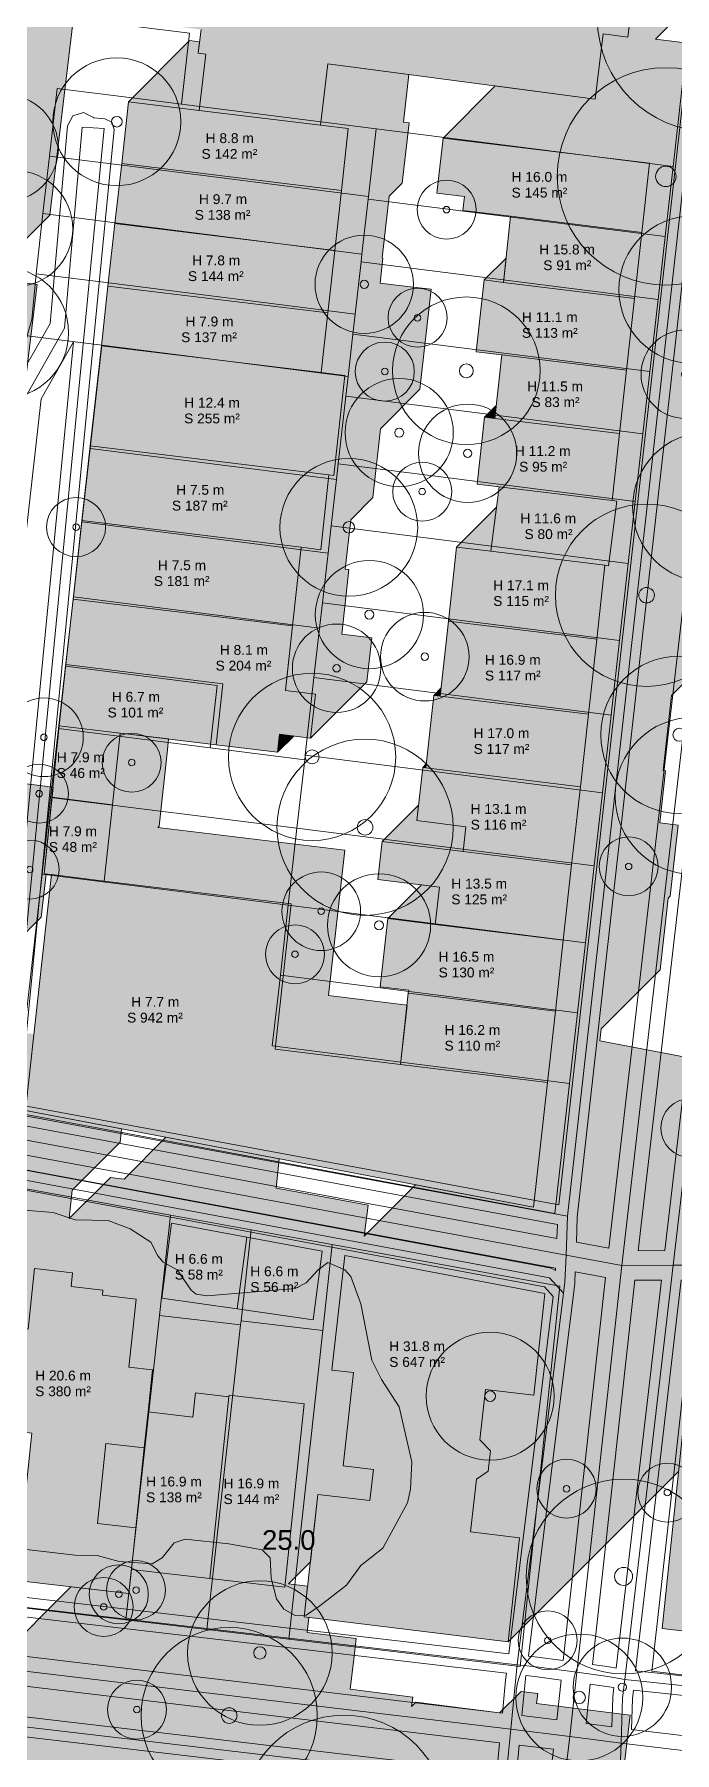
# Model space of a CAD drawing. Header units: metres. Extents: x -8 to 1190, y -11 to 1223.
# Drawn here: x 293.7 to 358.8, y 135.3 to 310 of the extents above; entities that cross this region are included whole.
import ezdxf

# ---------------------------------------------------------------- set-up
doc = ezdxf.new("R2010")
doc.units = ezdxf.units.M
doc.header["$MEASUREMENT"] = 0
for name, color, linetype, lineweight, true_color in [('TPX_BUILDING_AREAS_TEXT', 7, 'CONTINUOUS', 0, 0x000000), ('TPX_BUILDING_HEIGHTS_TEXT', 7, 'CONTINUOUS', 0, 0x000000), ('TPX_BUILDINGS', 7, 'CONTINUOUS', 0, 0x000000), ('TPX_BUILDINGS_HATCH', 7, 'CONTINUOUS', 0, 0xf0f0f0), ('TPX_BUILDINGS_SHADOWS_HATCH', 7, 'CONTINUOUS', 0, 0x000000), ('TPX_BUILDINGS_SHADOWS_OUTLINES', 7, 'CONTINUOUS', 0, 0x000000), ('TPX_CADASTRES', 7, 'CONTINUOUS', 0, 0x646464), ('TPX_CONTOUR_LINES_5M', 7, 'CONTINUOUS', 0, 0x969696), ('TPX_CONTOUR_LINES_5M_TEXT', 7, 'CONTINUOUS', 0, 0x000000), ('TPX_ROADS_AXES', 7, 'CONTINUOUS', 0, 0x323232), ('TPX_ROADS_CONTOURS', 7, 'CONTINUOUS', 0, 0x646464), ('TPX_VEGETATION_TREES_INDIVIDUAL', 7, 'CONTINUOUS', 0, 0x136734)]:
    doc.layers.add(name, color=color, linetype=linetype, lineweight=lineweight, true_color=true_color)
doc.styles.add('TPX_TEXTE', font='arial.ttf')

# ---------------------------------------------------------------- blocks, each defined once
blk = doc.blocks.new('TREETR007_CR075')
at = {"layer": 'TPX_VEGETATION_TREES_INDIVIDUAL'}
for radius in [7.5, 0.708]:
    blk.add_circle((0, 0, 0.04), radius, dxfattribs=at)
blk = doc.blocks.new('TREETR009_CR099')
at = {"layer": 'TPX_VEGETATION_TREES_INDIVIDUAL'}
for radius in [9.9, 0.917]:
    blk.add_circle((0, 0, 0.04), radius, dxfattribs=at)
blk = doc.blocks.new('TREETR006_CR070')
at = {"layer": 'TPX_VEGETATION_TREES_INDIVIDUAL'}
for radius in [7, 0.583]:
    blk.add_circle((0, 0, 0.04), radius, dxfattribs=at)
blk = doc.blocks.new('TREETR003_CR030')
at = {"layer": 'TPX_VEGETATION_TREES_INDIVIDUAL'}
for radius in [3, 0.333]:
    blk.add_circle((0, 0, 0.04), radius, dxfattribs=at)
blk = doc.blocks.new('TREETR005_CR065')
at = {"layer": 'TPX_VEGETATION_TREES_INDIVIDUAL'}
for radius in [6.5, 0.542]:
    blk.add_circle((0, 0, 0.04), radius, dxfattribs=at)
blk = doc.blocks.new('TREETR009_CR104')
at = {"layer": 'TPX_VEGETATION_TREES_INDIVIDUAL'}
for radius in [10.39, 0.917]:
    blk.add_circle((0, 0, 0.04), radius, dxfattribs=at)
blk = doc.blocks.new('TREETR007_CR085')
at = {"layer": 'TPX_VEGETATION_TREES_INDIVIDUAL'}
for radius in [8.5, 0.708]:
    blk.add_circle((0, 0, 0.04), radius, dxfattribs=at)
blk = doc.blocks.new('TREETR007_CR076')
at = {"layer": 'TPX_VEGETATION_TREES_INDIVIDUAL'}
for radius in [7.62, 0.667]:
    blk.add_circle((0, 0, 0.04), radius, dxfattribs=at)
blk = doc.blocks.new('TREETR004_CR045')
at = {"layer": 'TPX_VEGETATION_TREES_INDIVIDUAL'}
for radius in [4.5, 0.375]:
    blk.add_circle((0, 0, 0.04), radius, dxfattribs=at)
blk = doc.blocks.new('TREETR005_CR052')
at = {"layer": 'TPX_VEGETATION_TREES_INDIVIDUAL'}
for radius in [5.24, 0.458]:
    blk.add_circle((0, 0, 0.04), radius, dxfattribs=at)
blk = doc.blocks.new('TREETR010_CR111')
at = {"layer": 'TPX_VEGETATION_TREES_INDIVIDUAL'}
for radius in [11.05, 1.04]:
    blk.add_circle((0, 0, 0.04), radius, dxfattribs=at)
blk = doc.blocks.new('TREETR005_CR055')
at = {"layer": 'TPX_VEGETATION_TREES_INDIVIDUAL'}
for radius in [5.5, 0.458]:
    blk.add_circle((0, 0, 0.04), radius, dxfattribs=at)
blk = doc.blocks.new('TREETR003_CR040')
at = {"layer": 'TPX_VEGETATION_TREES_INDIVIDUAL'}
for radius in [4, 0.333]:
    blk.add_circle((0, 0, 0.04), radius, dxfattribs=at)
blk = doc.blocks.new('TREETR005_CR059')
at = {"layer": 'TPX_VEGETATION_TREES_INDIVIDUAL'}
for radius in [5.89, 0.542]:
    blk.add_circle((0, 0, 0.04), radius, dxfattribs=at)
blk = doc.blocks.new('TREETR006_CR067')
at = {"layer": 'TPX_VEGETATION_TREES_INDIVIDUAL'}
for radius in [6.67, 0.625]:
    blk.add_circle((0, 0, 0.04), radius, dxfattribs=at)
blk = doc.blocks.new('TREETR010_CR115')
at = {"layer": 'TPX_VEGETATION_TREES_INDIVIDUAL'}
for radius in [11.49, 1.04]:
    blk.add_circle((0, 0, 0.04), radius, dxfattribs=at)
blk = doc.blocks.new('TREETR007_CR080')
at = {"layer": 'TPX_VEGETATION_TREES_INDIVIDUAL'}
for radius in [8, 0.667]:
    blk.add_circle((0, 0, 0.04), radius, dxfattribs=at)
blk = doc.blocks.new('TREETR004_CR050')
at = {"layer": 'TPX_VEGETATION_TREES_INDIVIDUAL'}
for radius in [5, 0.417]:
    blk.add_circle((0, 0, 0.04), radius, dxfattribs=at)
blk = doc.blocks.new('TREETR005_CR054')
at = {"layer": 'TPX_VEGETATION_TREES_INDIVIDUAL'}
for radius in [5.44, 0.458]:
    blk.add_circle((0, 0, 0.04), radius, dxfattribs=at)
blk = doc.blocks.new('TREETR008_CR090')
at = {"layer": 'TPX_VEGETATION_TREES_INDIVIDUAL'}
for radius in [8.96, 0.792]:
    blk.add_circle((0, 0, 0.04), radius, dxfattribs=at)
blk = doc.blocks.new('TREETR008_CR093')
at = {"layer": 'TPX_VEGETATION_TREES_INDIVIDUAL'}
for radius in [9.27, 0.792]:
    blk.add_circle((0, 0, 0.04), radius, dxfattribs=at)
blk = doc.blocks.new('TREETR006_CR074')
at = {"layer": 'TPX_VEGETATION_TREES_INDIVIDUAL'}
for radius in [7.35, 0.625]:
    blk.add_circle((0, 0, 0.04), radius, dxfattribs=at)
blk = doc.blocks.new('TREETR006_CR065')
at = {"layer": 'TPX_VEGETATION_TREES_INDIVIDUAL'}
for radius in [6.45, 0.625]:
    blk.add_circle((0, 0, 0.04), radius, dxfattribs=at)

msp = doc.modelspace()

# ---------------------------------------------------------------- hatches: boundary and pattern name
at = {"layer": 'TPX_BUILDINGS_HATCH'}
for points in [[(303.36, 332.35), (300.88, 311.77), (310.62, 310.48), (310.33, 308.09), (311.12, 307.99), (310.43, 302.26), (322.77, 300.76), (323.52, 307.01), (350.7, 303.41), (351.51, 310.04), (354.01, 309.71), (355.08, 318.6), (352.58, 318.93), (353.32, 325.02), (325.85, 328.66), (326.65, 335.33), (314.49, 336.94), (314.39, 336.18), (313.65, 335.91), (313.01, 335.44), (312.53, 334.8), (312.27, 334.03), (312.34, 332.84), (312.66, 332.11), (313.2, 331.52), (313.14, 331.06), (303.36, 332.35)], [(303.24, 303.14), (302.55, 296.86), (324.9, 294.13), (325.59, 300.41), (322.77, 300.76), (310.43, 302.26), (303.24, 303.14)], [(335.23, 299.45), (334.6, 293.84), (337.39, 293.51), (337.23, 292.09), (342.09, 291.5), (355.44, 289.86), (356.21, 296.88), (335.23, 299.45)], [(302.55, 296.86), (301.86, 290.75), (324.21, 288.02), (324.9, 294.13), (302.55, 296.86)], [(301.86, 290.75), (301.16, 284.39), (323.52, 281.67), (324.21, 288.02), (301.86, 290.75)], [(342.09, 291.5), (341.35, 284.78), (354.69, 283.15), (355.44, 289.86), (342.09, 291.5)], [(339.4, 285.02), (338.59, 277.72), (341.2, 277.4), (353.88, 275.86), (354.69, 283.15), (341.35, 284.78), (339.4, 285.02)], [(301.16, 284.39), (300.49, 278.33), (322.84, 275.6), (323.52, 281.67), (301.16, 284.39)], [(300.49, 278.33), (299.35, 268.17), (323.62, 265.2), (324.11, 265.15), (325.23, 275.32), (322.84, 275.6), (300.49, 278.33)], [(341.2, 277.4), (340.48, 270.95), (353.16, 269.4), (353.88, 275.86), (341.2, 277.4)], [(339.45, 271.08), (338.69, 264.26), (340.91, 263.99), (352.41, 262.59), (353.16, 269.4), (340.48, 270.95), (339.45, 271.08)], [(299.35, 268.17), (298.51, 260.56), (320.81, 257.84), (322.78, 257.59), (323.62, 265.2), (299.35, 268.17)], [(340.91, 263.99), (340.07, 257.44), (351.67, 256.02), (352.05, 255.97), (352.89, 262.53), (352.41, 262.59), (340.91, 263.99)], [(298.51, 260.56), (297.62, 252.57), (319.92, 249.85), (320.81, 257.84), (298.51, 260.56)], [(336.59, 257.86), (335.76, 250.33), (350.84, 248.49), (351.67, 256.02), (340.07, 257.44), (336.59, 257.86)], [(297.62, 252.57), (296.89, 245.92), (312.84, 243.97), (312.16, 237.76), (318.39, 237), (318.59, 238.83), (321.74, 238.44), (322.24, 242.9), (319.19, 243.27), (319.92, 249.85), (297.62, 252.57)], [(335.76, 250.33), (334.92, 242.7), (350, 240.86), (350.84, 248.49), (335.76, 250.33)], [(296.89, 245.92), (296.2, 239.7), (302.4, 238.95), (312.16, 237.76), (312.84, 243.97), (296.89, 245.92)], [(334.28, 242.78), (333.46, 235.42), (349.18, 233.5), (350, 240.86), (334.92, 242.7), (334.28, 242.78)], [(296.2, 239.7), (295.46, 232.42), (301.61, 231.67), (302.4, 238.95), (296.2, 239.7)], [(333.15, 235.46), (332.55, 230.05), (337.55, 229.43), (337.27, 226.92), (348.29, 225.57), (349.18, 233.5), (333.46, 235.42), (333.15, 235.46)], [(295.46, 232.42), (294.67, 224.63), (295.42, 224.56), (300.77, 223.91), (301.61, 231.67), (295.46, 232.42)], [(329.02, 227.92), (328.59, 224.06), (334.85, 223.3), (334.43, 219.5), (347.44, 217.91), (348.29, 225.57), (337.27, 226.92), (329.02, 227.92)], [(295.42, 224.56), (292.76, 200.59), (344.43, 190.75), (345.84, 203.42), (330.89, 205.25), (318.14, 206.81), (319.78, 221.58), (300.77, 223.91), (295.42, 224.56)], [(329.6, 220.1), (328.84, 213.14), (331.73, 212.81), (331.69, 212.52), (346.64, 210.69), (347.44, 217.91), (334.43, 219.5), (329.6, 220.1)], [(331.69, 212.52), (330.89, 205.25), (345.84, 203.42), (346.64, 210.69), (331.69, 212.52)], [(307.63, 189.12), (306.62, 181.51), (314.3, 180.41), (315.27, 187.71), (307.63, 189.12)], [(315.27, 187.71), (314.3, 180.41), (322.02, 179.3), (322.94, 186.28), (315.27, 187.71)], [(322.49, 161.54), (321.11, 149.08), (341.83, 146.55), (343, 157.14), (338.02, 157.75), (338.61, 163.09), (339.8, 163.92), (340.03, 165.96), (338.96, 167.09), (339.53, 172.22), (344.44, 171.62), (345.54, 181.62), (345.58, 181.96), (325.22, 185.84), (323.93, 174.19), (326.1, 173.93), (325.05, 164.44), (328.14, 164.06), (327.79, 160.91), (322.49, 161.54)], [(288.05, 155.56), (287.8, 153.25), (303.29, 151.46), (303.55, 153.9), (303.99, 158.14), (300.09, 158.59), (300.94, 166.72), (304.84, 166.27), (305.23, 169.94), (305.68, 174.21), (303.29, 174.49), (304.02, 181.41), (300.59, 181.81), (300.64, 182.31), (297.41, 182.67), (297.56, 184.07), (293.7, 184.52), (293.05, 178.33), (290.46, 178.63), (289.37, 168.24), (293.41, 167.76), (292.53, 159.38), (288.5, 159.86), (288.05, 155.56)], [(361.08, 182.23), (357.48, 147.91), (372.27, 146.19), (373.13, 154.46), (368.45, 155.01), (368.72, 157.59), (369.57, 157.49), (370.79, 169.09), (370.4, 169.14), (370.76, 172.58), (375.49, 172.03), (376.3, 179.76), (372.67, 180.18), (372.75, 180.89), (361.08, 182.23)], [(303.99, 158.14), (303.55, 153.9), (311.52, 152.99), (313.46, 171.46), (310.05, 171.86), (309.8, 169.4), (305.23, 169.94), (304.84, 166.27), (303.99, 158.14)], [(313.46, 171.46), (311.52, 152.99), (319.14, 152.1), (321.09, 170.74), (313.47, 171.63), (313.46, 171.46)]]:
    msp.add_hatch(color=256, dxfattribs=at).paths.add_polyline_path(points)
at = {"layer": 'TPX_BUILDINGS_SHADOWS_HATCH'}
h = msp.add_hatch(color=256, dxfattribs=at)
h.paths.add_polyline_path([(232.95, 157.65), (218.38, 143.08), (232.11, 141.49), (230.52, 126.32), (225.95, 126.85), (226.55, 124.17), (228.08, 123.99), (226.88, 112.51), (225.55, 99.78), (224.51, 99.91), (223.19, 97.76), (226.89, 97.34), (225.38, 82.89), (227.68, 85.18), (229.44, 100.42), (231.52, 100.15), (232.27, 106.66), (237.83, 105.96), (236.29, 92.64), (237.44, 92.49), (239.27, 108.31), (253.05, 106.56), (251.19, 90.57), (251.76, 90.5), (252.85, 99.85), (260.92, 98.82), (267.24, 98.02), (266.2, 88.99), (267.41, 88.84), (267.4, 88.72), (268.8, 88.54), (269.2, 91.93), (268.66, 91.99), (269.23, 96.91), (269.96, 96.81), (270.41, 100.64), (269.3, 100.78), (269.75, 104.69), (282.44, 103.09), (281.97, 99.06), (281.3, 99.15), (280.85, 95.3), (281.51, 95.21), (280.92, 90.15), (280.31, 90.22), (279.99, 87.45), (281.94, 87.2), (283.96, 86.94), (284.35, 90.38), (283.4, 90.5), (283.97, 95.35), (284.61, 95.27), (285.01, 98.76), (284.68, 98.8), (285.17, 103.03), (297.25, 101.5), (295.79, 88.85), (295.53, 88.88), (295.08, 85.02), (295.68, 84.94), (297.27, 98.68), (306.19, 97.55), (306.61, 101.2), (325.03, 98.85), (324.75, 96.43), (330.46, 95.69), (330.85, 99.03), (325.6, 99.69), (326.17, 104.53), (318.61, 105.49), (318.78, 106.99), (318.26, 107.05), (317.74, 108.01), (317.33, 108.06), (317.64, 110.76), (317.55, 110.77), (317.66, 110.88), (317.67, 111), (317.19, 111.05), (317.11, 110.34), (315.93, 109.55), (314.34, 109.75), (314.53, 111.38), (313.8, 111.48), (313.89, 112.29), (309.02, 112.92), (308.28, 106.59), (307.52, 105.35), (302.39, 105.99), (304.55, 124.68), (301.68, 125.05), (301.6, 124.34), (294.98, 125.19), (294.74, 123.03), (295.17, 122.98), (294.43, 116.6), (300.61, 115.81), (299.59, 107.03), (277.02, 109.89), (277.29, 112.23), (276.28, 111.22), (274.82, 111.41), (274.87, 111.91), (273.02, 112.14), (272, 113.98), (272.66, 119.69), (270.33, 119.99), (269.64, 113.97), (267.4, 111.71), (265.62, 111.75), (264.8, 113.38), (265.06, 119.94), (262.71, 120.24), (262.11, 115.07), (259.83, 115.36), (259.73, 114.54), (258.39, 113.33), (256.15, 113.61), (254.66, 115.45), (253.44, 114.4), (250.65, 114.76), (249.56, 116.43), (249.84, 118.88), (242.46, 111.5), (242.12, 111.55), (242.24, 112.68), (238.84, 113.07), (240.9, 115.13), (241.62, 122.04), (242.23, 122.64), (242.35, 123.71), (239.29, 124.1), (238.72, 119.13), (232.61, 119.92), (233.18, 124.8), (232.17, 124.93), (233.68, 137.96), (240.79, 137.06), (249.24, 135.99), (256.93, 135.01), (264.32, 134.07), (271.85, 133.11), (279.59, 132.13), (279.85, 134.38), (280.79, 135.55), (302.57, 132.78), (311.19, 131.68), (310.95, 129.58), (319.69, 128.48), (319.58, 127.55), (328.09, 126.46), (329.78, 126.25), (329.66, 125.24), (339.17, 124.03), (335.77, 95.02), (332.84, 69.72), (338.01, 74.88), (340.93, 100.19), (350.83, 110.09), (354.23, 139.09), (344.72, 140.3), (344.84, 141.31), (343.15, 141.52), (340.96, 139.33), (332.45, 140.41), (332.02, 139.99), (332.14, 140.93), (325.79, 141.73), (326.15, 144.79), (326.39, 146.88), (321.42, 147.52), (321.59, 149.02), (321.11, 149.08), (321.45, 152.22), (319.51, 152.46), (321.73, 154.69), (322.49, 161.54), (327.79, 160.91), (328.14, 164.06), (325.05, 164.44), (326.1, 173.93), (323.93, 174.19), (325.22, 185.84), (345.58, 181.96), (345.54, 181.62), (344.44, 171.62), (339.53, 172.22), (338.96, 167.09), (340.03, 165.96), (339.8, 163.92), (338.61, 163.09), (338.02, 157.75), (343, 157.14), (341.83, 146.55), (359.16, 163.88), (360.87, 180.19), (360.51, 180.24), (361.05, 185.18), (362.29, 186.41), (362.52, 188.44), (361.9, 189.09), (364.45, 191.64), (365.89, 204.86), (351.15, 207.67), (351.28, 208.87), (357.3, 214.88), (358.1, 222.15), (358.31, 222.36), (359.11, 229.58), (357.25, 229.81), (357.84, 235.11), (357.59, 235.14), (358.44, 242.76), (361.2, 245.52), (362.02, 252.88), (361.96, 252.89), (362.79, 260.44), (362.93, 260.58), (363.77, 268.11), (360.8, 268.47), (361.09, 270.73), (360.36, 270.82), (361.08, 277.32), (361.29, 277.53), (362.01, 283.99), (361.76, 284.02), (362.54, 291), (365.86, 294.32), (366.61, 301.04), (366.75, 301.18), (367.53, 308.19), (356.8, 309.51), (370.64, 323.35), (371.06, 326.75), (373.95, 329.65), (375.02, 338.55), (372.52, 338.87), (373.26, 344.96), (372.28, 345.09), (372.7, 348.67), (373.06, 349.02), (373.77, 355.05), (376.03, 357.31), (378.73, 379.94), (367.45, 381.39), (361.13, 375.06), (360.18, 375.18), (360.82, 380.56), (348.03, 382.14), (341.65, 375.76), (341.88, 377.63), (335.5, 378.47), (335.72, 380.33), (328.29, 381.31), (321.46, 382.21), (321.49, 382.44), (319.93, 382.65), (320.74, 383.46), (320.98, 385.49), (309.33, 386.94), (285.33, 389.91), (279.19, 383.78), (249.36, 387.58), (242.07, 380.3), (271.91, 376.49), (301.94, 372.54), (301.77, 371.12), (309.19, 370.14), (316.2, 369.22), (323.63, 368.24), (323.51, 367.25), (330.56, 366.32), (328.93, 352.7), (331, 354.77), (330.17, 354.88), (331.88, 369.21), (334.95, 368.82), (346.23, 367.38), (352.68, 366.61), (363.95, 365.16), (361.25, 342.53), (360.54, 336.51), (359.87, 330.9), (338.27, 333.66), (338.93, 339.26), (336.34, 339.59), (336.42, 340.27), (334.27, 340.54), (334.75, 344.63), (336.91, 344.35), (337.06, 345.62), (333.81, 346.04), (334.18, 349.14), (334.8, 354.29), (333.04, 354.51), (332.17, 354.62), (329.08, 351.53), (323.3, 352.29), (303.36, 332.35), (313.14, 331.06), (313.2, 331.52), (312.66, 332.11), (312.34, 332.84), (312.27, 334.03), (312.53, 334.8), (313.01, 335.44), (313.65, 335.91), (314.39, 336.18), (314.49, 336.94), (326.65, 335.33), (325.85, 328.66), (353.32, 325.02), (352.58, 318.93), (355.08, 318.6), (354.01, 309.71), (351.51, 310.04), (350.7, 303.41), (340.53, 304.75), (335.23, 299.45), (356.21, 296.88), (355.44, 289.86), (354.69, 283.15), (353.88, 275.86), (353.16, 269.41), (352.41, 262.59), (352.89, 262.53), (352.05, 255.97), (351.67, 256.02), (350.84, 248.49), (350, 240.86), (349.18, 233.5), (348.29, 225.57), (347.44, 217.91), (346.64, 210.69), (345.84, 203.42), (344.43, 190.75), (332.42, 193.03), (327.19, 187.81), (327.61, 190.94), (319.94, 192.38), (318.24, 192.69), (318.55, 195.67), (307.05, 197.86), (302.8, 193.61), (301.41, 193.77), (297.21, 189.58), (297.51, 192.47), (302.39, 197.35), (302.54, 198.72), (292.76, 200.59), (293.62, 208.34), (288.03, 208.99), (288.68, 214.54), (294.35, 220.22), (294.86, 224.61), (294.67, 224.63), (295.57, 233.46), (288.2, 234.38), (288.67, 238.85), (291.2, 259.87), (290.99, 259.9), (293.76, 282.95), (293.96, 284.57), (288.88, 285.23), (295.24, 291.6), (297.59, 311.14), (289.65, 312.19), (298.82, 321.36), (300.1, 332.01), (299.21, 333.45), (298.26, 333.58), (298.43, 334.98), (314.67, 351.22), (314.75, 351.87), (314.12, 351.95), (314.68, 356.59), (312.27, 356.91), (311.47, 350.28), (309.46, 350.54), (308.98, 346.56), (306.39, 346.89), (306.55, 348.28), (300.51, 349.07), (301.29, 355.53), (299.92, 355.71), (300.87, 363.59), (294.11, 364.48), (293.05, 355.6), (299.8, 354.71), (298.76, 346), (295.29, 346.45), (294.2, 337.41), (295.51, 337.24), (294.8, 331.35), (282.51, 332.98), (283.25, 339.05), (277.57, 339.79), (275.9, 338.57), (274.56, 338.75), (274.24, 339.6), (275.87, 341.24), (276.26, 344.5), (268.61, 345.51), (269.83, 355.65), (283.09, 353.9), (284.4, 364.72), (279.54, 365.36), (270.83, 356.65), (271.1, 358.9), (270.27, 359.01), (270.53, 359.27), (271.34, 365.98), (271.75, 366.38), (270.7, 366.52), (271.01, 369.06), (261.96, 370.25), (261.04, 362.63), (260.1, 354.73), (259.29, 348.03), (255.31, 348.55), (255.21, 347.79), (259.44, 347.24), (258.44, 338.95), (260.06, 338.73), (259.83, 336.82), (265, 336.14), (264.2, 329.57), (248.36, 331.66), (247.74, 326.57), (249.12, 326.39), (249.74, 326.93), (259.45, 325.65), (259.99, 324.18), (261.33, 324), (263.01, 325.22), (272.86, 323.93), (273.71, 324.62), (274.12, 328.04), (284.62, 326.66), (283.7, 319.01), (284.64, 318.89), (285.53, 317.44), (284.25, 306.79), (282.25, 307.06), (281.86, 306.67), (280.79, 306.81), (280.84, 307.24), (274.3, 308.1), (275.06, 314.33), (268.54, 315.18), (267.86, 309.53), (267.34, 308.95), (266.11, 298.7), (266.89, 297.82), (266.22, 292.24), (272.3, 291.44), (273.08, 297.89), (283.02, 296.57), (280.67, 277.03), (285.75, 276.37), (285.56, 274.74), (282.79, 251.7), (282.99, 251.67), (280.47, 230.64), (277.59, 203.36), (252.65, 208.02), (256.45, 239.55), (257, 239.48), (257.08, 240.18), (256.99, 240.09), (254.84, 240.37), (255.2, 243.34), (254.46, 243.44), (257.89, 246.87), (258.85, 254.84), (260.81, 254.59), (261.47, 260.05), (257.46, 260.57), (257.69, 260.8), (258.25, 265.46), (253.79, 266.05), (254.34, 270.66), (254.41, 270.73), (254.52, 271.66), (260.34, 277.48), (261.07, 283.54), (261.19, 283.65), (259.59, 283.87), (259.09, 285.31), (255.73, 285.75), (255.67, 285.31), (254.71, 284.58), (244.76, 285.88), (244.43, 286.42), (243.18, 286.58), (242.59, 281.68), (253.17, 280.28), (252.69, 276.28), (250.68, 276.54), (250.21, 272.68), (249.88, 272.72), (249.1, 266.24), (245.65, 266.69), (245, 261.33), (244.42, 256.4), (248.64, 255.84), (248.07, 251.19), (243.26, 251.81), (242.91, 248.89), (252.08, 247.68), (251.17, 240.16), (244.11, 241.08), (243.23, 233.72), (245.3, 233.45), (244.38, 225.75), (245.73, 225.57), (244.7, 217.03), (243.82, 209.68), (228.99, 212.35), (221.87, 205.23), (236.72, 202.34), (236.68, 201.36), (260.81, 198.35), (259.73, 189.07), (282.64, 186.42), (283.4, 193.6), (291.78, 191.81), (290.89, 183.31), (282.42, 184.28), (282.64, 186.41), (281.61, 176.56), (278.55, 176.91), (276.72, 176.22), (276.32, 176.27), (275.97, 172.96), (276.85, 172.86), (276.02, 164.95), (277.53, 163.92), (280.35, 163.59), (281.32, 172.81), (285.98, 172.28), (286.7, 179.07), (290.46, 178.63), (293.05, 178.33), (293.7, 184.52), (297.56, 184.07), (297.41, 182.67), (300.64, 182.31), (300.59, 181.81), (304.02, 181.41), (303.29, 174.49), (305.68, 174.21), (305.23, 169.94), (309.8, 169.4), (310.05, 171.86), (313.46, 171.46), (313.47, 171.63), (321.09, 170.74), (319.14, 152.1), (311.52, 152.99), (303.55, 153.9), (303.29, 151.46), (297.39, 152.14), (290.14, 144.9), (284.55, 145.61), (284.58, 145.84), (277.54, 146.73), (277.61, 147.36), (270.35, 148.28), (270.36, 148.44), (262.68, 149.42), (261.83, 148.58), (253.38, 149.64), (253.1, 149.36), (246.07, 150.25), (246.68, 156.06), (232.95, 157.65)])
h.paths.add_polyline_path([(261.77, 326.3), (261.92, 328.47), (267.49, 328.04), (267.42, 326.97), (265.7, 327.09), (265.63, 326.01), (261.77, 326.3)], flags=16)
h.paths.add_polyline_path([(268.63, 329.27), (272.13, 330.09), (273.07, 326.1), (269.57, 325.28), (268.63, 329.27)], flags=16)
h.paths.add_polyline_path([(306.62, 181.51), (307.63, 189.12), (315.27, 187.71), (322.94, 186.28), (322.02, 179.3), (314.3, 180.41), (306.62, 181.51)], flags=16)
for points in [[(309.46, 309.36), (303.24, 303.14), (310.43, 302.26), (311.12, 307.99), (310.33, 308.09), (310.47, 309.24), (309.46, 309.36)], [(319.2, 243.33), (319.19, 243.27), (322.24, 242.9), (321.74, 238.44), (327.47, 244.17), (327.97, 248.63), (324.92, 249), (325.65, 255.58), (325.27, 255.63), (325.83, 260.65), (328.08, 262.9), (328.85, 269.89), (332.87, 273.91), (334, 284.09), (331.6, 284.37), (328.82, 284.71), (329.1, 287.25), (329.04, 287.26), (329.73, 293.54), (331.07, 294.88), (331.76, 300.99), (331.2, 301.06), (331.73, 305.92), (323.52, 307.01), (322.77, 300.76), (325.59, 300.41), (324.9, 294.13), (324.21, 288.02), (323.52, 281.67), (322.84, 275.6), (325.23, 275.32), (324.11, 265.15), (323.62, 265.2), (322.78, 257.59), (320.81, 257.84), (319.92, 249.85), (319.2, 243.33)], [(341.62, 287.24), (339.4, 285.02), (341.35, 284.78), (341.62, 287.24)], [(340.63, 272.26), (339.45, 271.08), (340.48, 270.95), (340.63, 272.26)], [(340.64, 261.91), (336.59, 257.86), (340.07, 257.44), (340.64, 261.91)], [(335.01, 243.51), (334.28, 242.78), (334.92, 242.7), (335.01, 243.51)], [(301.61, 231.67), (300.77, 223.91), (319.78, 221.58), (318.14, 206.81), (330.89, 205.25), (331.56, 211.28), (323.59, 212.26), (325.23, 227.03), (306.21, 229.36), (306.35, 229.5), (307.2, 237.26), (307.32, 238.35), (302.4, 238.95), (301.61, 231.67)], [(318.59, 238.83), (318.39, 237), (320.04, 238.65), (318.59, 238.83)], [(333.5, 235.81), (333.15, 235.46), (333.46, 235.42), (333.5, 235.81)], [(332.72, 231.62), (329.02, 227.92), (337.27, 226.92), (337.55, 229.43), (332.55, 230.05), (332.72, 231.62)], [(333.02, 223.52), (329.6, 220.1), (334.43, 219.5), (334.85, 223.3), (333.02, 223.52)], [(300.94, 166.72), (300.09, 158.59), (303.99, 158.14), (304.84, 166.27), (300.94, 166.72)]]:
    msp.add_hatch(color=256, dxfattribs=at).paths.add_polyline_path(points)

# ---------------------------------------------------------------- linework, layer by layer
at = {"layer": 'TPX_BUILDINGS', "elevation": 0.04}
msp.add_lwpolyline([(310.62, 310.48), (310.33, 308.09), (311.12, 307.99), (310.43, 302.26), (322.77, 300.76), (323.52, 307.01), (350.7, 303.41), (351.51, 310.04), (354.01, 309.71), (355.08, 318.6)], dxfattribs=at)
for points in [[(303.24, 303.14), (302.55, 296.86), (324.9, 294.13), (325.59, 300.41), (322.77, 300.76), (310.43, 302.26)], [(335.23, 299.45), (334.6, 293.84), (337.39, 293.51), (337.23, 292.09), (342.09, 291.5), (355.44, 289.86), (356.21, 296.88)], [(302.55, 296.86), (301.86, 290.75), (324.21, 288.02), (324.9, 294.13)], [(301.86, 290.75), (301.16, 284.39), (323.52, 281.67), (324.21, 288.02)], [(342.09, 291.5), (341.35, 284.78), (354.69, 283.15), (355.44, 289.86)], [(339.4, 285.02), (338.59, 277.72), (341.2, 277.4), (353.88, 275.86), (354.69, 283.15), (341.35, 284.78)], [(301.16, 284.39), (300.49, 278.33), (322.84, 275.6), (323.52, 281.67)], [(300.49, 278.33), (299.35, 268.17), (323.62, 265.2), (324.11, 265.15), (325.23, 275.32), (322.84, 275.6)], [(341.2, 277.4), (340.48, 270.95), (353.16, 269.4), (353.88, 275.86)], [(339.45, 271.08), (338.69, 264.26), (340.91, 263.99), (352.41, 262.59), (353.16, 269.4), (340.48, 270.95)], [(299.35, 268.17), (298.51, 260.56), (320.81, 257.84), (322.78, 257.59), (323.62, 265.2)], [(340.91, 263.99), (340.07, 257.44), (351.67, 256.02), (352.05, 255.97), (352.89, 262.53), (352.41, 262.59)], [(298.51, 260.56), (297.62, 252.57), (319.92, 249.85), (320.81, 257.84)], [(336.59, 257.86), (335.76, 250.33), (350.84, 248.49), (351.67, 256.02), (340.07, 257.44)], [(297.62, 252.57), (296.89, 245.92), (312.84, 243.97), (312.16, 237.76), (318.39, 237), (318.59, 238.83), (321.74, 238.44), (322.24, 242.9), (319.19, 243.27), (319.92, 249.85)], [(335.76, 250.33), (334.92, 242.7), (350, 240.86), (350.84, 248.49)], [(296.89, 245.92), (296.2, 239.7), (302.4, 238.95), (312.16, 237.76), (312.84, 243.97)], [(334.28, 242.78), (333.46, 235.42), (349.18, 233.5), (350, 240.86), (334.92, 242.7)], [(296.2, 239.7), (295.46, 232.42), (301.61, 231.67), (302.4, 238.95)], [(333.15, 235.46), (332.55, 230.05), (337.55, 229.43), (337.27, 226.92), (348.29, 225.57), (349.18, 233.5), (333.46, 235.42)], [(295.46, 232.42), (294.67, 224.63), (295.42, 224.56), (300.77, 223.91), (301.61, 231.67)], [(329.02, 227.92), (328.59, 224.06), (334.85, 223.3), (334.43, 219.5), (347.44, 217.91), (348.29, 225.57), (337.27, 226.92)], [(295.42, 224.56), (292.76, 200.59), (344.43, 190.75), (345.84, 203.42), (330.89, 205.25), (318.14, 206.81), (319.78, 221.58), (300.77, 223.91)], [(329.6, 220.1), (328.84, 213.14), (331.73, 212.81), (331.69, 212.52), (346.64, 210.69), (347.44, 217.91), (334.43, 219.5)], [(331.69, 212.52), (330.89, 205.25), (345.84, 203.42), (346.64, 210.69)], [(307.63, 189.12), (306.62, 181.51), (314.3, 180.41), (315.27, 187.71)], [(315.27, 187.71), (314.3, 180.41), (322.02, 179.3), (322.94, 186.28)], [(322.49, 161.54), (321.11, 149.08), (341.83, 146.55), (343, 157.14), (338.02, 157.75), (338.61, 163.09), (339.8, 163.92), (340.03, 165.96), (338.96, 167.09), (339.53, 172.22), (344.44, 171.62), (345.54, 181.62), (345.58, 181.96), (325.22, 185.84), (323.93, 174.19), (326.1, 173.93), (325.05, 164.44), (328.14, 164.06), (327.79, 160.91)], [(288.05, 155.56), (287.8, 153.25), (303.29, 151.46), (303.55, 153.9), (303.99, 158.14), (300.09, 158.59), (300.94, 166.72), (304.84, 166.27), (305.23, 169.94), (305.68, 174.21), (303.29, 174.49), (304.02, 181.41), (300.59, 181.81), (300.64, 182.31), (297.41, 182.67), (297.56, 184.07), (293.7, 184.52), (293.05, 178.33), (290.46, 178.63), (289.37, 168.24), (293.41, 167.76), (292.53, 159.38), (288.5, 159.86)], [(361.08, 182.23), (357.48, 147.91), (372.27, 146.19), (373.13, 154.46), (368.45, 155.01), (368.72, 157.59), (369.57, 157.49), (370.79, 169.09), (370.4, 169.14), (370.76, 172.58), (375.49, 172.03), (376.3, 179.76), (372.67, 180.18), (372.75, 180.89)], [(303.99, 158.14), (303.55, 153.9), (311.52, 152.99), (313.46, 171.46), (310.05, 171.86), (309.8, 169.4), (305.23, 169.94), (304.84, 166.27)], [(313.46, 171.46), (311.52, 152.99), (319.14, 152.1), (321.09, 170.74), (313.47, 171.63)]]:
    msp.add_lwpolyline(points, close=True, dxfattribs=at)
at = {"layer": 'TPX_BUILDINGS_SHADOWS_OUTLINES', "elevation": 0.04}
for points in [[(367.53, 308.19), (356.8, 309.51), (370.64, 323.35)], [(355.08, 318.6), (354.01, 309.71), (351.51, 310.04), (350.7, 303.41), (340.53, 304.75), (335.23, 299.45), (356.21, 296.88), (355.44, 289.86), (354.69, 283.15), (353.88, 275.86), (353.16, 269.41), (352.41, 262.59), (352.89, 262.53), (352.05, 255.97), (351.67, 256.02), (350.84, 248.49), (350, 240.86), (349.18, 233.5), (348.29, 225.57), (347.44, 217.91), (346.64, 210.69), (345.84, 203.42), (344.43, 190.75), (332.42, 193.03), (327.19, 187.81), (327.61, 190.94), (319.94, 192.38), (318.24, 192.69), (318.55, 195.67), (307.05, 197.86), (302.8, 193.61), (301.41, 193.77), (297.21, 189.58), (297.51, 192.47), (302.39, 197.35), (302.54, 198.72), (292.76, 200.59)], [(290.99, 259.9), (293.76, 282.95), (293.96, 284.57), (288.88, 285.23), (295.24, 291.6), (297.59, 311.14)], [(365.89, 204.86), (351.15, 207.67), (351.28, 208.87), (357.3, 214.88), (358.1, 222.15), (358.31, 222.36), (359.11, 229.58), (357.25, 229.81), (357.84, 235.11), (357.59, 235.14), (358.44, 242.76), (361.2, 245.52)], [(288.68, 214.54), (294.35, 220.22), (294.86, 224.61), (294.67, 224.63), (295.57, 233.46), (288.2, 234.38)], [(350.83, 110.09), (354.23, 139.09), (344.72, 140.3), (344.84, 141.31), (343.15, 141.52), (340.96, 139.33), (332.45, 140.41), (332.02, 139.99), (332.14, 140.93), (325.79, 141.73), (326.15, 144.79), (326.39, 146.88), (321.42, 147.52), (321.59, 149.02), (321.11, 149.08), (321.45, 152.22), (319.51, 152.46), (321.73, 154.69), (322.49, 161.54), (327.79, 160.91), (328.14, 164.06), (325.05, 164.44), (326.1, 173.93), (323.93, 174.19), (325.22, 185.84), (345.58, 181.96), (345.54, 181.62), (344.44, 171.62), (339.53, 172.22), (338.96, 167.09), (340.03, 165.96), (339.8, 163.92), (338.61, 163.09), (338.02, 157.75), (343, 157.14), (341.83, 146.55), (359.16, 163.88)], [(293.05, 178.33), (293.7, 184.52), (297.56, 184.07), (297.41, 182.67), (300.64, 182.31), (300.59, 181.81), (304.02, 181.41), (303.29, 174.49), (305.68, 174.21), (305.23, 169.94), (309.8, 169.4), (310.05, 171.86), (313.46, 171.46), (313.47, 171.63), (321.09, 170.74), (319.14, 152.1), (311.52, 152.99), (303.55, 153.9), (303.29, 151.46), (297.39, 152.14), (290.14, 144.9)]]:
    msp.add_lwpolyline(points, dxfattribs=at)
for points in [[(309.46, 309.36), (303.24, 303.14), (310.43, 302.26), (311.12, 307.99), (310.33, 308.09), (310.47, 309.24)], [(319.2, 243.33), (319.19, 243.27), (322.24, 242.9), (321.74, 238.44), (327.47, 244.17), (327.97, 248.63), (324.92, 249), (325.65, 255.58), (325.27, 255.63), (325.83, 260.65), (328.08, 262.9), (328.85, 269.89), (332.87, 273.91), (334, 284.09), (331.6, 284.37), (328.82, 284.71), (329.1, 287.25), (329.04, 287.26), (329.73, 293.54), (331.07, 294.88), (331.76, 300.99), (331.2, 301.06), (331.73, 305.92), (323.52, 307.01), (322.77, 300.76), (325.59, 300.41), (324.9, 294.13), (324.21, 288.02), (323.52, 281.67), (322.84, 275.6), (325.23, 275.32), (324.11, 265.15), (323.62, 265.2), (322.78, 257.59), (320.81, 257.84), (319.92, 249.85)], [(341.62, 287.24), (339.4, 285.02), (341.35, 284.78)], [(340.63, 272.26), (339.45, 271.08), (340.48, 270.95)], [(340.64, 261.91), (336.59, 257.86), (340.07, 257.44)], [(335.01, 243.51), (334.28, 242.78), (334.92, 242.7)], [(301.61, 231.67), (300.77, 223.91), (319.78, 221.58), (318.14, 206.81), (330.89, 205.25), (331.56, 211.28), (323.59, 212.26), (325.23, 227.03), (306.21, 229.36), (306.35, 229.5), (307.2, 237.26), (307.32, 238.35), (302.4, 238.95)], [(318.59, 238.83), (318.39, 237), (320.04, 238.65)], [(333.5, 235.81), (333.15, 235.46), (333.46, 235.42)], [(332.72, 231.62), (329.02, 227.92), (337.27, 226.92), (337.55, 229.43), (332.55, 230.05)], [(333.02, 223.52), (329.6, 220.1), (334.43, 219.5), (334.85, 223.3)], [(306.62, 181.51), (307.63, 189.12), (315.27, 187.71), (322.94, 186.28), (322.02, 179.3), (314.3, 180.41)], [(300.94, 166.72), (300.09, 158.59), (303.99, 158.14), (304.84, 166.27)]]:
    msp.add_lwpolyline(points, close=True, dxfattribs=at)
at = {"layer": 'TPX_CADASTRES', "elevation": 0.02}
for points in [[(288.69, 326.33), (287.65, 317.17), (295.19, 316.22), (294.71, 311.96), (309.43, 310.1), (308.62, 302.9), (328.41, 300.39), (358.61, 296.57), (362.42, 330.32), (327.79, 334.7), (319.68, 335.73), (312.05, 336.7), (311.45, 331.45), (304.43, 332.34), (297.12, 333.26), (296.23, 325.38)], [(234.91, 333.22), (229.25, 283.18), (260.35, 279.27), (260.35, 279.25), (285.37, 276.08), (292.2, 276.73), (292.94, 279.34), (293.41, 281.01), (293.85, 285.65), (294.54, 291.77), (295.2, 297.62), (295.98, 304.5), (303.36, 303.56), (308.62, 302.9), (309.43, 310.1), (294.71, 311.96), (295.19, 316.22), (287.65, 317.17), (288.69, 326.33), (281.18, 327.28), (281.19, 327.36)], [(295.98, 304.5), (295.2, 297.62), (302.59, 296.69), (327.64, 293.52), (328.41, 300.39), (308.62, 302.9), (303.36, 303.56)], [(327.64, 293.52), (327.61, 293.25), (357.8, 289.43), (358.61, 296.57), (328.41, 300.39)], [(295.2, 297.62), (294.54, 291.77), (301.93, 290.83), (326.97, 287.66), (327.61, 293.25), (327.64, 293.52), (302.59, 296.69)], [(294.54, 291.77), (293.85, 285.65), (301.24, 284.72), (326.28, 281.55), (326.88, 286.86), (326.97, 287.66), (301.93, 290.83)], [(326.97, 287.66), (326.88, 286.86), (357.08, 283.04), (357.8, 289.43), (327.61, 293.25)], [(326.28, 281.55), (326.05, 279.52), (356.25, 275.7), (357.08, 283.04), (326.88, 286.86)], [(293.41, 281.01), (292.94, 279.34), (300.52, 278.38), (325.56, 275.21), (326.05, 279.52), (326.28, 281.55), (301.24, 284.72), (293.85, 285.65)], [(300.52, 278.38), (299.34, 267.88), (324.38, 264.72), (324.56, 266.32), (325.34, 273.19), (325.56, 275.21)], [(325.56, 275.21), (325.34, 273.19), (355.54, 269.37), (356.25, 275.7), (326.05, 279.52)], [(325.34, 273.19), (324.56, 266.32), (354.76, 262.5), (355.54, 269.37)], [(299.34, 267.88), (298.5, 260.42), (323.53, 257.25), (323.85, 260.03), (324.38, 264.72)], [(324.38, 264.72), (323.85, 260.03), (354.05, 256.21), (354.76, 262.5), (324.56, 266.32)], [(298.5, 260.42), (297.64, 252.8), (322.67, 249.63), (322.96, 252.18), (323.53, 257.25)], [(323.53, 257.25), (322.96, 252.18), (353.17, 248.36), (354.05, 256.21), (323.85, 260.03)], [(297.64, 252.8), (296.84, 245.74), (312.25, 243.79), (311.53, 237.46), (321.16, 236.24), (321.21, 236.7), (322.1, 244.59), (322.67, 249.63)], [(322.67, 249.63), (322.1, 244.59), (352.31, 240.77), (353.17, 248.36), (322.96, 252.18)], [(296.84, 245.74), (296.13, 239.41), (311.53, 237.46), (312.25, 243.79)], [(322.1, 244.59), (321.21, 236.7), (351.42, 232.88), (352.31, 240.77)], [(296.13, 239.41), (295.33, 232.4), (320.37, 229.3), (321.16, 236.24), (311.53, 237.46)], [(321.16, 236.24), (320.37, 229.3), (350.59, 225.47), (351.42, 232.88), (321.21, 236.7)], [(295.33, 232.4), (294.46, 224.62), (319.48, 221.46), (320.37, 229.3)], [(320.37, 229.3), (319.48, 221.46), (349.7, 217.63), (350.59, 225.47)], [(294.46, 224.62), (291.72, 200.39), (346.6, 190.1), (348.09, 203.33), (317.86, 207.15), (318.68, 214.33), (319.48, 221.46)], [(319.48, 221.46), (318.68, 214.33), (348.9, 210.51), (349.7, 217.63)], [(318.68, 214.33), (317.86, 207.15), (348.09, 203.33), (348.9, 210.51)], [(290.7, 183.42), (287.08, 150.67), (302.99, 148.79), (306.41, 179.74), (307.53, 189.93), (291.74, 192.8)], [(307.53, 189.93), (306.41, 179.74), (314.64, 178.77), (314.69, 179.18), (315.71, 188.44)], [(315.71, 188.44), (314.69, 179.18), (323, 178.2), (323.96, 186.95)], [(323, 178.2), (319.53, 146.83), (343.07, 144.04), (347.09, 182.72), (323.96, 186.95)], [(360.92, 183.67), (356.44, 143.56), (372.39, 141.62), (376.75, 180.63)], [(306.41, 179.74), (302.99, 148.79), (311.22, 147.81), (314.64, 178.77)], [(314.64, 178.77), (311.22, 147.81), (319.53, 146.83), (323, 178.2), (314.69, 179.18)]]:
    msp.add_lwpolyline(points, close=True, dxfattribs=at)
at = {"layer": 'TPX_CONTOUR_LINES_5M', "elevation": 0.05}
msp.add_lwpolyline([(291.11, 156.15), (297.82, 155.37), (300.05, 155.32), (302.29, 154.73), (305.64, 154.49), (306.68, 155.11), (307.88, 156.62), (308.99, 156.98), (313.46, 156.52), (316.82, 155.91), (317.65, 155.11), (317.74, 153.02), (318.28, 150.93), (319.05, 149.87), (320.17, 149.22), (321.29, 149.26), (322.7, 150.23), (325.39, 152.32), (326.87, 154.33), (329.11, 156.08), (331.62, 160.69), (331.92, 162.08), (332.04, 164.87), (330.75, 170.45), (328.95, 173.24), (327.99, 175.19), (326.86, 180.91), (325.85, 183.7), (325.22, 184.39), (323.52, 185.13), (322.52, 184.39), (321.29, 183.05), (320.17, 182.47), (311.23, 181.74), (310.11, 181.92), (309.62, 182.3), (308.2, 184.39), (306.76, 185.15), (306.22, 185.79), (305.53, 187.18), (303.41, 188.55), (301.17, 189.39), (297.82, 189.45), (295.58, 190.21), (292.23, 190.48)], dxfattribs=at)
at = {"layer": 'TPX_ROADS_AXES', "elevation": 0.03}
for points in [[(347.88, 189.82), (367.77, 367.21), (367.62, 369.28), (367.91, 373.69), (368.12, 376.85), (368.48, 377.9), (376.01, 443.73)], [(240.18, 394.37), (368.48, 377.9), (370.93, 379.39), (375.71, 380.29), (379.49, 381), (381.97, 381), (381.33, 378.62), (380.63, 372.19), (380.17, 367.99), (379.69, 365.27), (358.61, 184.84), (353.69, 142.73), (353.47, 140.85), (353.32, 136.26), (353.2, 132.84), (353.05, 130.87), (345.12, 64.14), (344.67, 61), (344.51, 57.55), (344.3, 52.69), (344.15, 50.26), (338.85, 0)], [(375.1, 372.83), (374.31, 365.92), (353.38, 184.81)], [(291.09, 200.33), (299.33, 285.49), (300.78, 300.43), (298.55, 300.57)], [(292.93, 273.41), (296.75, 280.13), (298.55, 300.57)], [(220.97, 215.2), (223.14, 212.71), (277.87, 202.98), (278.46, 202.88), (284.73, 201.93), (289.63, 201.18), (291.09, 200.33), (347.88, 189.82)], [(347.48, 182.02), (346.03, 183.56), (221.29, 206.83), (219.26, 206.24)], [(284.23, 197.64), (347.72, 185.86), (353.38, 184.81)], [(327.07, 0), (332.96, 52.76), (332.99, 55.66), (333, 58.94), (333.02, 63.68), (333.33, 66.58), (341.52, 132.19), (341.74, 133.94), (342.1, 137.68), (342.57, 142.56), (342.77, 144.23), (347.48, 182.02), (347.61, 183.12), (347.72, 185.86), (347.88, 189.82)], [(353.38, 184.81), (348.81, 143.46), (348.12, 136.94)], [(353.38, 184.81), (358.61, 184.84), (364.32, 184.86), (380.8, 182.48), (381.94, 178.07), (384, 166.24), (383.26, 156.52)], [(51.92, 176.09), (54.59, 176.59), (58.19, 177.74), (62.64, 179.14), (63.96, 178.93), (127.69, 170.76), (129.16, 170.57), (133.13, 170.08), (137.07, 169.6), (138.43, 169.42), (203.53, 161.7), (204.74, 161.48), (210.29, 160.3), (212.82, 159.76), (214.33, 159.24), (342.77, 144.23), (344.68, 144.02), (348.81, 143.46), (351.98, 143.02)], [(351.45, 130.96), (347.43, 131.35), (343, 131.78), (341.52, 132.19), (215.25, 147.01), (213.29, 147.23), (209.09, 147.73), (204.38, 148.3), (202.79, 149.27), (79, 162.9), (76.87, 160.18), (72.57, 161.49), (68.38, 162.77)], [(209.7, 153.48), (215.24, 152.82), (342.1, 137.68), (348.12, 136.94)], [(626, 110.29), (622.3, 110.6), (618.39, 112.03), (520.87, 123.4), (518.77, 123.64), (515.66, 123.96), (510.74, 124.5), (508.75, 124.63), (507.62, 124.22), (506.5, 124.19), (436.82, 132.73), (436, 133.09), (435.29, 134), (433.14, 134.29), (428.52, 134.83), (424.06, 135.36), (422.05, 135.51), (353.69, 142.73), (351.98, 143.02)], [(348.12, 136.94), (347.43, 131.35), (339.61, 65.23), (338.79, 58.26)], [(348.12, 136.94), (353.32, 136.26), (421.2, 128.2), (427.7, 127.44)]]:
    msp.add_lwpolyline(points, dxfattribs=at)
at = {"layer": 'TPX_ROADS_CONTOURS', "elevation": 0.03}
msp.add_lwpolyline([(240.02, 382.01), (366.67, 366.34), (347, 191), (292.17, 201.15), (300.33, 285.4), (301.78, 300.33), (301.54, 301.07), (300.84, 301.42), (299.71, 301.5), (299.7, 301.53), (298.68, 302.06), (297.59, 301.72), (297.06, 300.7), (295.28, 280.59), (291.62, 274.15)], dxfattribs=at)
for points in [[(348.77, 187.19), (348.87, 189.74), (368.63, 365.87), (369.04, 365.73), (369.21, 365.69), (372.71, 365.15), (352.07, 186.58)], [(354.8, 143.62), (359.44, 183.34), (364.22, 183.36), (379.6, 181.13), (380.48, 177.76), (382.49, 166.17), (381.76, 156.63), (382.12, 155.54), (383.14, 155.02), (384.23, 155.38), (384.75, 156.4), (385.5, 166.13), (385.48, 166.5), (383.42, 178.33), (383.4, 178.45), (382.26, 182.85), (381.8, 183.59), (381.02, 183.96), (364.54, 186.34), (364.31, 186.36), (359.79, 186.34), (380.57, 364.15), (445.46, 355.87), (421.16, 136.6)], [(355.06, 186.32), (375.68, 364.7), (376.78, 364.54), (378.58, 364.37), (357.78, 186.33)], [(286.32, 202.7), (292.86, 259.69), (294.38, 272.93), (297.67, 278.72), (290.24, 201.98), (290.13, 202.05), (289.78, 202.17)], [(220.51, 207.64), (220.59, 208), (283.96, 196.17), (346.66, 184.53), (346.65, 184.3), (346.21, 184.55), (221.48, 207.81), (221.01, 207.79)], [(215.43, 160.12), (220.19, 205.47), (221.35, 205.8), (345.52, 182.64), (346.43, 181.67), (341.91, 145.34)], [(285.88, 198.86), (286.1, 200.71), (289.29, 200.22), (290.58, 199.47), (290.9, 199.35), (346.84, 188.99), (346.79, 187.56)], [(343.89, 145.11), (348.47, 181.89), (348.6, 183), (348.61, 183.08), (348.65, 184.16), (351.74, 183.59), (347.43, 144.65), (344.81, 145.01)], [(350.41, 144.25), (354.72, 183.32), (357.43, 183.33), (352.82, 143.89), (352.12, 144.01)], [(215.52, 158.1), (341.66, 143.36), (341.57, 142.66), (341.25, 139.29), (216.06, 154.23), (215.6, 157.57)], [(216.45, 147.87), (216.7, 149.1), (216.71, 149.44), (216.48, 151.16), (340.96, 136.3), (340.75, 134.06), (340.65, 133.3)], [(210.33, 81.21), (216.16, 145.89), (340.4, 131.31), (332.46, 67.68)], [(343.24, 139.05), (343.56, 142.45), (343.64, 143.13), (344.55, 143.02), (347.22, 142.66), (346.79, 138.62)], [(349.76, 138.24), (350.19, 142.26), (351.83, 142.03), (352.59, 141.91), (352.48, 140.97), (352.47, 140.89), (352.37, 137.9)], [(354.36, 137.65), (354.47, 140.78), (354.57, 141.64), (420.92, 134.62), (420.76, 133.46), (420.36, 129.81)], [(354.69, 142.62), (354.69, 142.62), (354.69, 142.62)], [(342.62, 132.92), (342.74, 133.85), (342.95, 136.06), (346.45, 135.64), (346.06, 132.49), (343.18, 132.77)]]:
    msp.add_lwpolyline(points, close=True, dxfattribs=at)

# ---------------------------------------------------------------- block references
at = {"layer": 'TPX_VEGETATION_TREES_INDIVIDUAL'}
for name, p in [('TREETR010_CR115', (362.4, 311.6, 0.04)), ('TREETR005_CR065', (302.06, 301.11, 0.04)), ('TREETR010_CR111', (357.87, 295.55, 0.04)), ('TREETR005_CR054', (290.68, 298.43, 0.04)), ('TREETR005_CR059', (291.69, 290.24, 0.04)), ('TREETR003_CR030', (335.58, 292.17, 0.04)), ('TREETR007_CR075', (360.59, 284.03, 0.04)), ('TREETR004_CR050', (327.21, 284.58, 0.04)), ('TREETR006_CR067', (290.49, 279.66, 0.04)), ('TREETR003_CR030', (332.63, 281.18, 0.04)), ('TREETR007_CR075', (337.59, 275.79, 0.04)), ('TREETR004_CR045', (359.85, 275.43, 0.04)), ('TREETR003_CR030', (329.3, 275.71, 0.04)), ('TREETR005_CR055', (330.76, 269.5, 0.04)), ('TREETR004_CR050', (337.72, 267.4, 0.04)), ('TREETR007_CR076', (362.11, 261.92, 0.04)), ('TREETR006_CR070', (325.64, 259.87, 0.04)), ('TREETR003_CR030', (333.1, 263.5, 0.04)), ('TREETR003_CR030', (297.92, 259.89, 0.04)), ('TREETR008_CR093', (355.91, 252.97, 0.04)), ('TREETR005_CR055', (327.73, 251, 0.04)), ('TREETR004_CR045', (324.4, 245.54, 0.04)), ('TREETR004_CR045', (333.36, 246.72, 0.04)), ('TREETR007_CR080', (359.25, 238.78, 0.04)), ('TREETR007_CR085', (321.91, 236.53, 0.04)), ('TREETR003_CR040', (294.65, 238.52, 0.04)), ('TREETR007_CR080', (360.71, 232.57, 0.04)), ('TREETR003_CR030', (303.57, 235.95, 0.04)), ('TREETR008_CR090', (327.29, 229.37, 0.04)), ('TREETR003_CR030', (294.15, 232.79, 0.04)), ('TREETR003_CR030', (293.2, 225.08, 0.04)), ('TREETR003_CR030', (354.09, 225.4, 0.04)), ('TREETR003_CR040', (322.84, 220.83, 0.04)), ('TREETR005_CR052', (328.72, 219.41, 0.04)), ('TREETR003_CR030', (320.17, 216.46, 0.04)), ('TREETR003_CR030', (360.37, 198.79, 0.04)), ('TREETR005_CR065', (340.01, 171.53, 0.04)), ('TREETR003_CR030', (347.77, 162.12, 0.04)), ('TREETR003_CR030', (358.02, 161.73, 0.04)), ('TREETR009_CR099', (353.57, 153.2, 0.04)), ('TREETR003_CR030', (302.26, 151.39, 0.04)), ('TREETR003_CR030', (304.01, 151.81, 0.04)), ('TREETR003_CR030', (300.72, 150.1, 0.04)), ('TREETR006_CR074', (316.6, 145.42, 0.04)), ('TREETR003_CR030', (345.86, 146.7, 0.04)), ('TREETR008_CR090', (313.48, 139.06, 0.04)), ('TREETR006_CR065', (349.07, 140.9, 0.04)), ('TREETR004_CR050', (353.45, 141.94, 0.04)), ('TREETR003_CR030', (304.1, 139.66, 0.04)), ('TREETR009_CR104', (325.16, 128.71, 0.04))]:
    msp.add_blockref(name, p, dxfattribs=at)

# ---------------------------------------------------------------- texts
at = {"layer": 'TPX_BUILDING_AREAS_TEXT', "style": 'TPX_TEXTE'}
for s, p in [('S 142 m²', (310.67, 297.34, 0.05)), ('S 145 m²', (342.19, 293.4, 0.05)), ('S 138 m²', (309.98, 291.14, 0.05)), ('S 91 m²', (345.41, 286.02, 0.05)), ('S 144 m²', (309.29, 284.91, 0.05)), ('S 137 m²', (308.6, 278.7, 0.05)), ('S 113 m²', (343.24, 279.14, 0.05)), ('S 83 m²', (344.21, 272.1, 0.05)), ('S 255 m²', (308.9, 270.44, 0.05)), ('S 95 m²', (342.95, 265.53, 0.05)), ('S 187 m²', (307.66, 261.58, 0.05)), ('S 80 m²', (343.5, 258.68, 0.05)), ('S 181 m²', (305.82, 253.91, 0.05)), ('S 115 m²', (340.32, 251.88, 0.05)), ('S 204 m²', (312.1, 245.31, 0.05)), ('S 117 m²', (339.48, 244.3, 0.05)), ('S 101 m²', (301.12, 240.54, 0.05)), ('S 117 m²', (338.33, 236.84, 0.05)), ('S 46 m²', (295.95, 234.39, 0.05)), ('S 116 m²', (338.03, 229.14, 0.05)), ('S 48 m²', (295.15, 226.87, 0.05)), ('S 125 m²', (336.06, 221.54, 0.05)), ('S 130 m²', (334.77, 214.11, 0.05)), ('S 942 m²', (303.1, 209.52, 0.05)), ('S 110 m²', (335.37, 206.67, 0.05)), ('S 58 m²', (307.95, 183.39, 0.05)), ('S 56 m²', (315.63, 182.13, 0.05)), ('S 647 m²', (329.75, 174.51, 0.05)), ('S 380 m²', (293.76, 171.53, 0.05)), ('S 138 m²', (305.03, 160.75, 0.05)), ('S 144 m²', (312.91, 160.56, 0.05))]:
    msp.add_text(s, height=1, dxfattribs=at).set_placement(p)
at = {"layer": 'TPX_BUILDING_HEIGHTS_TEXT', "style": 'TPX_TEXTE'}
for s, p in [('H 8.8 m', (311.09, 298.94, 0.05)), ('H 16.0 m', (342.19, 295, 0.05)), ('H 9.7 m', (310.41, 292.74, 0.05)), ('H 15.8 m', (344.99, 287.62, 0.05)), ('H 7.8 m', (309.71, 286.51, 0.05)), ('H 7.9 m', (309.03, 280.3, 0.05)), ('H 11.1 m', (343.24, 280.74, 0.05)), ('H 11.5 m', (343.78, 273.7, 0.05)), ('H 12.4 m', (308.9, 272.04, 0.05)), ('H 11.2 m', (342.52, 267.13, 0.05)), ('H 7.5 m', (308.09, 263.18, 0.05)), ('H 11.6 m', (343.08, 260.28, 0.05)), ('H 7.5 m', (306.24, 255.51, 0.05)), ('H 17.1 m', (340.32, 253.48, 0.05)), ('H 8.1 m', (312.53, 246.91, 0.05)), ('H 16.9 m', (339.48, 245.9, 0.05)), ('H 6.7 m', (301.55, 242.14, 0.05)), ('H 17.0 m', (338.33, 238.44, 0.05)), ('H 7.9 m', (295.95, 235.99, 0.05)), ('H 13.1 m', (338.03, 230.74, 0.05)), ('H 7.9 m', (295.15, 228.47, 0.05)), ('H 13.5 m', (336.06, 223.14, 0.05)), ('H 16.5 m', (334.77, 215.71, 0.05)), ('H 7.7 m', (303.52, 211.12, 0.05)), ('H 16.2 m', (335.37, 208.27, 0.05)), ('H 6.6 m', (307.95, 184.99, 0.05)), ('H 6.6 m', (315.63, 183.73, 0.05)), ('H 31.8 m', (329.75, 176.11, 0.05)), ('H 20.6 m', (293.76, 173.13, 0.05)), ('H 16.9 m', (305.03, 162.35, 0.05)), ('H 16.9 m', (312.91, 162.16, 0.05))]:
    msp.add_text(s, height=1, dxfattribs=at).set_placement(p)
at = {"layer": 'TPX_CONTOUR_LINES_5M_TEXT', "style": 'TPX_TEXTE'}
msp.add_text('25.0', height=2, dxfattribs=at).set_placement((316.82, 155.91, 0.05))

doc.saveas('drawing.dxf')
